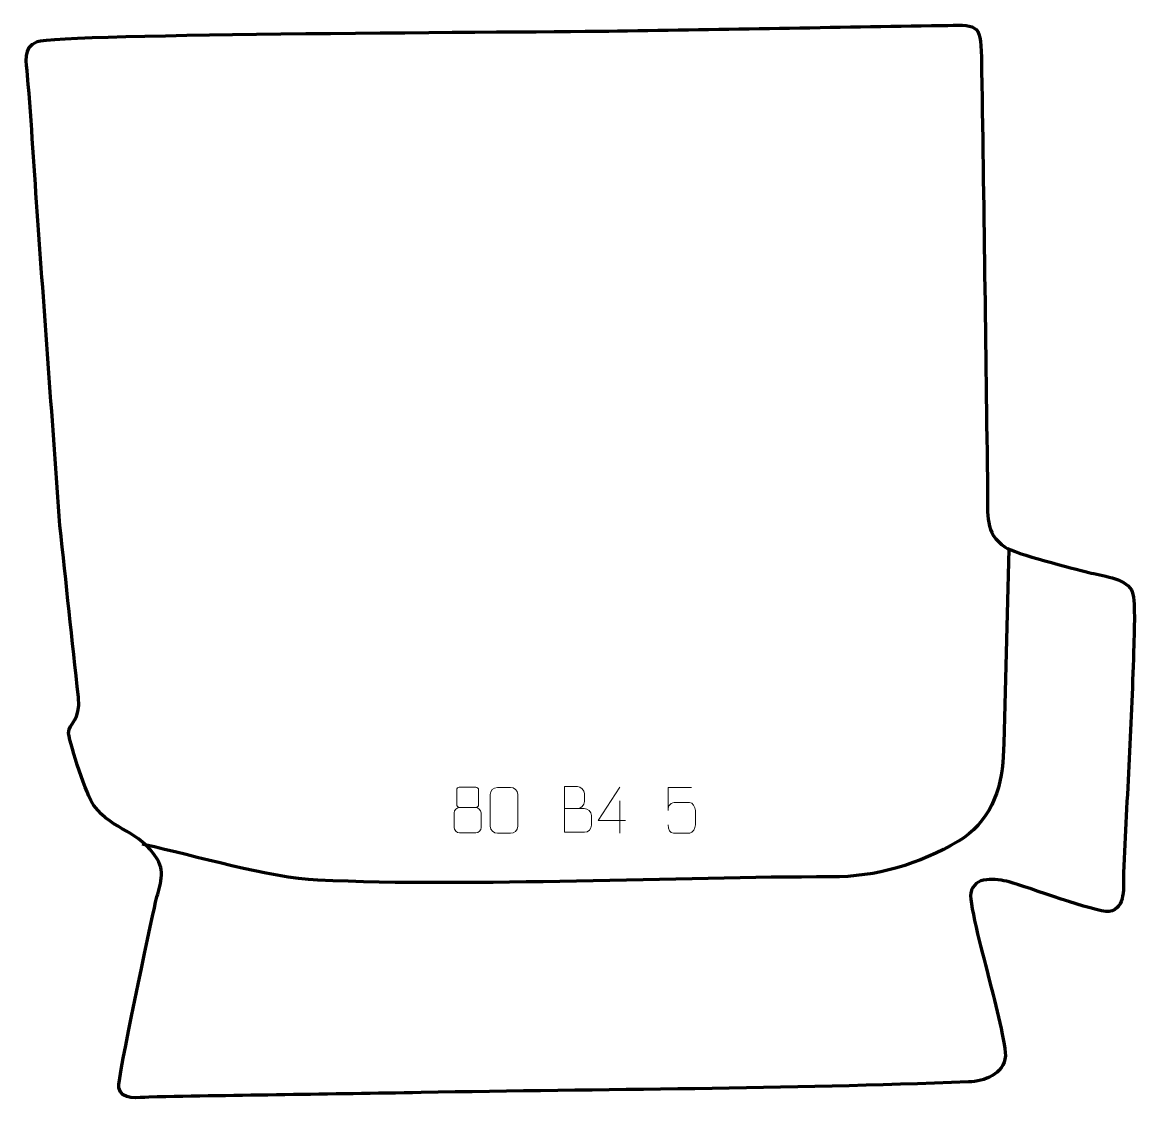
# Model space of a CAD drawing. Header units: millimetres. Extents: x 937 to 1545, y 75 to 664.
import ezdxf

# ---------------------------------------------------------------- set-up
doc = ezdxf.new("R2010")
doc.units = ezdxf.units.MM
doc.header["$MEASUREMENT"] = 0
doc.layers.add('layer 2', color=7, linetype='Continuous')
doc.layers.add('layer 3', color=7, linetype='Continuous')

msp = doc.modelspace()

# ---------------------------------------------------------------- linework, layer by layer
at = {"layer": 'layer 2', "color": 142, "lineweight": 158}
msp.add_open_spline([(1475.5328, 376.3287), (1474.459, 338.6477), (1473.7269, 300.8058), (1472.4049, 263.1556), (1472.4049, 263.1556), (1471.7605, 244.804), (1464.3718, 226.4723), (1447.9383, 216.9267), (1447.9383, 216.9267), (1426.3386, 204.3803), (1403.2275, 197.3825), (1378.3529, 197.425), (1378.3529, 197.425), (1294.4756, 197.5683), (1185.2953, 191.7936), (1098.358, 195.6591), (1098.358, 195.6591), (1071.7702, 196.8413), (1031.1532, 209.0872), (1004.0193, 214.9518), (1004.0193, 214.9518), (1004.0193, 214.9518), (1002.562, 215.2668), (1002.562, 215.2668)], degree=3, knots=[0, 0, 0, 0, 0.14285714, 0.14285714, 0.14285714, 0.14285714, 0.28571429, 0.28571429, 0.28571429, 0.28571429, 0.42857143, 0.42857143, 0.42857143, 0.42857143, 0.57142857, 0.57142857, 0.57142857, 0.57142857, 0.71428571, 0.71428571, 0.71428571, 0.71428571, 1, 1, 1, 1], dxfattribs=at)
at = {"layer": 'layer 3', "color": 242, "lineweight": 158}
msp.add_open_spline([(957.6458, 389.1324), (960.974, 357.8918), (964.2825, 326.649), (967.6634, 295.414), (967.6634, 295.414), (969.0725, 282.395), (962.4822, 281.8189), (962.3784, 275.8187), (962.3784, 275.8187), (963.4399, 268.6367), (972.0074, 241.835), (976.143, 236.4118), (976.143, 236.4118), (987.1331, 222), (1000.8158, 223.3968), (1010.8796, 206.9399), (1010.8796, 206.9399), (1015.4551, 199.4578), (1011.5844, 191.4207), (1009.8377, 183.6492), (1009.8377, 183.6492), (1007.1085, 171.3921), (988.985, 87.0332), (989.759, 82.412), (989.759, 82.412), (990.9472, 75.3178), (1000.7461, 77.1305), (1006.1207, 77.2523), (1006.1207, 77.2523), (1055.5707, 78.373), (1105.2305, 78.8404), (1154.7204, 79.7621), (1154.7204, 79.7621), (1253.8262, 81.6078), (1354.5187, 81.679), (1453.4216, 85.5632), (1453.4216, 85.5632), (1462.2587, 85.9103), (1472.5809, 89.7006), (1473.6486, 99.7682), (1473.6486, 99.7682), (1473.3518, 108.7269), (1466.8252, 132.8087), (1464.4296, 142.6716), (1464.4296, 142.6716), (1462.4349, 150.7792), (1453.6853, 182.6947), (1454.6896, 188.539), (1454.6896, 188.539), (1456.347, 198.1845), (1468.7429, 196.5863), (1475.5456, 194.7185), (1475.5456, 194.7185), (1486.5786, 191.6892), (1522.0831, 178.2335), (1530.236, 178.5072), (1530.236, 178.5072), (1539.6074, 180.3419), (1537.8014, 192.2251), (1538.1097, 199.6371), (1538.1097, 199.6371), (1539.8426, 241.0081), (1542.5288, 282.8578), (1543.6449, 324.1668), (1543.6449, 324.1668), (1543.8066, 330.153), (1544.7016, 349.5962), (1542.4543, 354.0989), (1542.4543, 354.0989), (1538.2189, 360.5997), (1526.1843, 361.7702), (1519.024, 363.6167), (1519.024, 363.6167), (1510.4989, 365.8209), (1478.9161, 373.7134), (1473.3746, 377.4639), (1473.3746, 377.4639), (1462.1442, 385.0648), (1464.0034, 395.4339), (1463.8416, 407.2456), (1463.8416, 407.2456), (1462.7581, 486.4214), (1461.7841, 565.607), (1460.5016, 644.7792), (1460.5016, 644.7792), (1460.1931, 663.826), (1457.6837, 662.376), (1438.7422, 662.0719), (1438.7422, 662.0719), (1379.7801, 661.1252), (1320.8291, 660.0708), (1261.8693, 659.0937), (1261.8693, 659.0937), (1218.5827, 658.3781), (956.9663, 657.7851), (945.2843, 653.2969), (945.2843, 653.2969), (937.0663, 650.1396), (939.3719, 641.6241), (939.9467, 634.8497), (939.9467, 634.8497), (942.1785, 608.5446), (943.6796, 582.0417), (945.5756, 555.6931), (945.5756, 555.6931), (949.5853, 500.1719), (953.6115, 444.6518), (957.6458, 389.1324)], degree=3, knots=[0, 0, 0, 0, 0.03571429, 0.03571429, 0.03571429, 0.03571429, 0.07142857, 0.07142857, 0.07142857, 0.07142857, 0.10714286, 0.10714286, 0.10714286, 0.10714286, 0.14285714, 0.14285714, 0.14285714, 0.14285714, 0.17857143, 0.17857143, 0.17857143, 0.17857143, 0.21428571, 0.21428571, 0.21428571, 0.21428571, 0.25, 0.25, 0.25, 0.25, 0.28571429, 0.28571429, 0.28571429, 0.28571429, 0.32142857, 0.32142857, 0.32142857, 0.32142857, 0.35714286, 0.35714286, 0.35714286, 0.35714286, 0.39285714, 0.39285714, 0.39285714, 0.39285714, 0.42857143, 0.42857143, 0.42857143, 0.42857143, 0.46428571, 0.46428571, 0.46428571, 0.46428571, 0.5, 0.5, 0.5, 0.5, 0.53571429, 0.53571429, 0.53571429, 0.53571429, 0.57142857, 0.57142857, 0.57142857, 0.57142857, 0.60714286, 0.60714286, 0.60714286, 0.60714286, 0.64285714, 0.64285714, 0.64285714, 0.64285714, 0.67857143, 0.67857143, 0.67857143, 0.67857143, 0.71428571, 0.71428571, 0.71428571, 0.71428571, 0.75, 0.75, 0.75, 0.75, 0.78571429, 0.78571429, 0.78571429, 0.78571429, 0.82142857, 0.82142857, 0.82142857, 0.82142857, 0.85714286, 0.85714286, 0.85714286, 0.85714286, 0.89285714, 0.89285714, 0.89285714, 0.89285714, 0.92857143, 0.92857143, 0.92857143, 0.92857143, 1, 1, 1, 1], dxfattribs=at)
at = {"layer": 'layer 3', "color": 250, "lineweight": 9}
for points, knots in [([(1174.1374, 244.9629), (1174.1374, 242.7499), (1174.1374, 239.0676), (1174.1374, 236.8543), (1174.1374, 236.8543), (1174.1524, 236.3469), (1174.9598, 235.4155), (1175.6599, 235.4167), (1175.6599, 235.4167), (1178.6298, 235.4169), (1181.6, 235.332), (1184.5704, 235.3317), (1184.5704, 235.3317), (1185.3675, 235.3359), (1186.0882, 236.1262), (1186.0856, 236.8469), (1186.0856, 236.8469), (1186.0853, 239.0629), (1186.0853, 242.7476), (1186.0856, 244.9629), (1186.0856, 244.9629), (1186.0671, 245.6737), (1185.4557, 246.4341), (1184.6218, 246.4267), (1184.6218, 246.4267), (1181.6047, 246.4264), (1178.5878, 246.4264), (1175.5712, 246.4267), (1175.5712, 246.4267), (1174.9448, 246.4343), (1174.1207, 245.7233), (1174.1374, 244.9629)], [0, 0, 0, 0, 0.11111111, 0.11111111, 0.11111111, 0.11111111, 0.22222222, 0.22222222, 0.22222222, 0.22222222, 0.33333333, 0.33333333, 0.33333333, 0.33333333, 0.44444444, 0.44444444, 0.44444444, 0.44444444, 0.55555556, 0.55555556, 0.55555556, 0.55555556, 0.66666667, 0.66666667, 0.66666667, 0.66666667, 0.77777778, 0.77777778, 0.77777778, 0.77777778, 1, 1, 1, 1]), ([(1196.389, 246.2494), (1198.7551, 246.2494), (1201.1216, 246.2494), (1203.4881, 246.2494), (1203.4881, 246.2494), (1205.4686, 246.285), (1207.4946, 244.7907), (1207.5217, 242.3486), (1207.5217, 242.3486), (1207.5213, 236.5912), (1207.5213, 230.8334), (1207.5217, 225.0752), (1207.5217, 225.0752), (1207.3796, 222.7476), (1205.6732, 221.2653), (1203.4881, 221.2545), (1203.4881, 221.2545), (1201.1157, 221.2549), (1198.7433, 221.2549), (1196.3713, 221.2545), (1196.3713, 221.2545), (1194.4128, 221.1489), (1192.4064, 223.0368), (1192.4178, 225.0578), (1192.4178, 225.0578), (1192.4182, 230.8384), (1192.4182, 236.6187), (1192.4178, 242.3985), (1192.4178, 242.3985), (1192.4221, 244.5405), (1194.1992, 246.263), (1196.389, 246.2494)], [0, 0, 0, 0, 0.11111111, 0.11111111, 0.11111111, 0.11111111, 0.22222222, 0.22222222, 0.22222222, 0.22222222, 0.33333333, 0.33333333, 0.33333333, 0.33333333, 0.44444444, 0.44444444, 0.44444444, 0.44444444, 0.55555556, 0.55555556, 0.55555556, 0.55555556, 0.66666667, 0.66666667, 0.66666667, 0.66666667, 0.77777778, 0.77777778, 0.77777778, 0.77777778, 1, 1, 1, 1]), ([(1232.8996, 234.7501), (1236.5382, 234.7505), (1240.1253, 234.7505), (1243.7647, 234.7501), (1243.7647, 234.7501), (1245.7401, 234.7328), (1247.6637, 232.9967), (1247.6637, 230.9471), (1247.6637, 230.9471), (1247.6633, 229.8185), (1247.6633, 226.7691), (1247.6637, 225.6402), (1247.6637, 225.6402), (1247.6813, 223.7823), (1246.1392, 221.7684), (1243.8177, 221.7853), (1243.8177, 221.7853), (1240.1779, 221.7857), (1236.5385, 221.7857), (1232.8996, 221.7853), (1232.8996, 221.7853), (1232.8996, 230.1036), (1232.8996, 238.4214), (1232.8996, 246.7389), (1232.8996, 246.7389), (1235.2733, 246.7389), (1237.6474, 246.7389), (1240.0216, 246.7389), (1240.0216, 246.7389), (1241.7024, 246.7565), (1243.7992, 244.846), (1243.8169, 242.8836), (1243.8169, 242.8836), (1243.8165, 240.8175), (1243.8165, 240.6715), (1243.8169, 238.605), (1243.8169, 238.605), (1243.8342, 236.5389), (1241.9797, 234.7328), (1239.9697, 234.7501)], [0, 0, 0, 0, 0.09090909, 0.09090909, 0.09090909, 0.09090909, 0.18181818, 0.18181818, 0.18181818, 0.18181818, 0.27272727, 0.27272727, 0.27272727, 0.27272727, 0.36363636, 0.36363636, 0.36363636, 0.36363636, 0.45454545, 0.45454545, 0.45454545, 0.45454545, 0.54545455, 0.54545455, 0.54545455, 0.54545455, 0.63636364, 0.63636364, 0.63636364, 0.63636364, 0.72727273, 0.72727273, 0.72727273, 0.72727273, 0.81818182, 0.81818182, 0.81818182, 0.81818182, 1, 1, 1, 1]), ([(1266.195, 228.2952), (1266.195, 228.2952), (1251.3733, 228.2952), (1251.3733, 228.2952), (1251.3733, 228.2952), (1251.3733, 228.2952), (1263.2509, 246.3657), (1263.2509, 246.3657)], [0, 0, 0, 0, 0.33333333, 0.33333333, 0.33333333, 0.33333333, 1, 1, 1, 1]), ([(1302.3127, 246.2977), (1302.3127, 246.2977), (1289.461, 246.2977), (1289.461, 246.2977), (1289.461, 246.2977), (1289.4613, 242.0671), (1289.4613, 237.8362), (1289.461, 233.605), (1289.461, 233.605), (1289.4607, 236.9151), (1291.0917, 237.9869), (1293.9037, 238.0474), (1293.9037, 238.0474), (1296.3433, 238.0477), (1298.7828, 238.0477), (1301.222, 238.0474), (1301.222, 238.0474), (1302.8718, 238.0542), (1304.3467, 235.6737), (1304.3752, 233.605), (1304.3752, 233.605), (1304.3749, 231.0177), (1304.3749, 228.4301), (1304.3752, 225.8424), (1304.3752, 225.8424), (1304.4214, 223.883), (1302.922, 221.4467), (1301.2961, 221.3882), (1301.2961, 221.3882), (1299.3396, 221.3885), (1294.4446, 221.3885), (1292.4876, 221.3882), (1292.4876, 221.3882), (1290.6421, 221.3794), (1289.535, 223.3442), (1289.5142, 225.8953)], [0, 0, 0, 0, 0.1, 0.1, 0.1, 0.1, 0.2, 0.2, 0.2, 0.2, 0.3, 0.3, 0.3, 0.3, 0.4, 0.4, 0.4, 0.4, 0.5, 0.5, 0.5, 0.5, 0.6, 0.6, 0.6, 0.6, 0.7, 0.7, 0.7, 0.7, 0.8, 0.8, 0.8, 0.8, 1, 1, 1, 1]), ([(1172.6786, 232.4447), (1172.6786, 229.2739), (1172.6786, 227.5718), (1172.6786, 224.4004), (1172.6786, 224.4004), (1172.6701, 223.1785), (1174.368, 221.4858), (1175.6206, 221.4773), (1175.6206, 221.4773), (1178.6037, 221.4776), (1181.587, 221.4776), (1184.5704, 221.4773), (1184.5704, 221.4773), (1185.8937, 221.489), (1187.5141, 223.1106), (1187.503, 224.4098), (1187.503, 224.4098), (1187.5027, 227.578), (1187.5027, 229.2768), (1187.503, 232.4447), (1187.503, 232.4447), (1187.4333, 233.8251), (1185.8555, 235.4037), (1184.5501, 235.3976), (1184.5501, 235.3976), (1181.5735, 235.3973), (1178.5969, 235.3973), (1175.6206, 235.3976), (1175.6206, 235.3976), (1174.5411, 235.404), (1172.6948, 233.8251), (1172.6786, 232.4447)], [0, 0, 0, 0, 0.11111111, 0.11111111, 0.11111111, 0.11111111, 0.22222222, 0.22222222, 0.22222222, 0.22222222, 0.33333333, 0.33333333, 0.33333333, 0.33333333, 0.44444444, 0.44444444, 0.44444444, 0.44444444, 0.55555556, 0.55555556, 0.55555556, 0.55555556, 0.66666667, 0.66666667, 0.66666667, 0.66666667, 0.77777778, 0.77777778, 0.77777778, 0.77777778, 1, 1, 1, 1])]:
    msp.add_open_spline(points, degree=3, knots=knots, dxfattribs=at)
msp.add_open_spline([(1263.2509, 239.0563), (1263.2509, 239.0563), (1263.2509, 221.3916), (1263.2509, 221.3916)], degree=3, dxfattribs=at)

doc.saveas('drawing.dxf')
